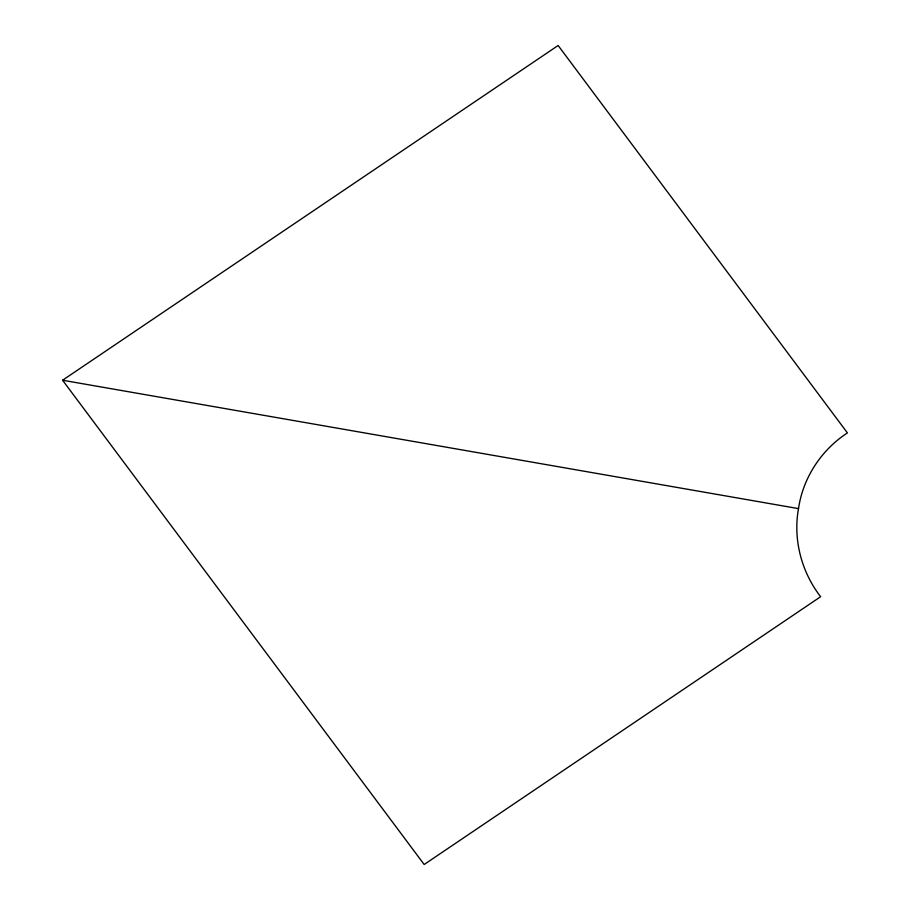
<?xml version="1.0" encoding="UTF-8"?>
<svg xmlns="http://www.w3.org/2000/svg" width="910" height="910" viewBox="0 0 910 910"><rect width="100%" height="100%" fill="white"/><g stroke="black" fill="none" stroke-linecap="round" stroke-linejoin="round"><path stroke-width="1.36" d="M798.514 508.622C792.894 539.448 801.494 572.037 820.627 596.71L424.174 864.5L62.585 380.232L558.137 45.5L847.415 432.91C821.377 449.802 802.95 477.818 798.514 508.622L62.585 380.232"/></g></svg>
